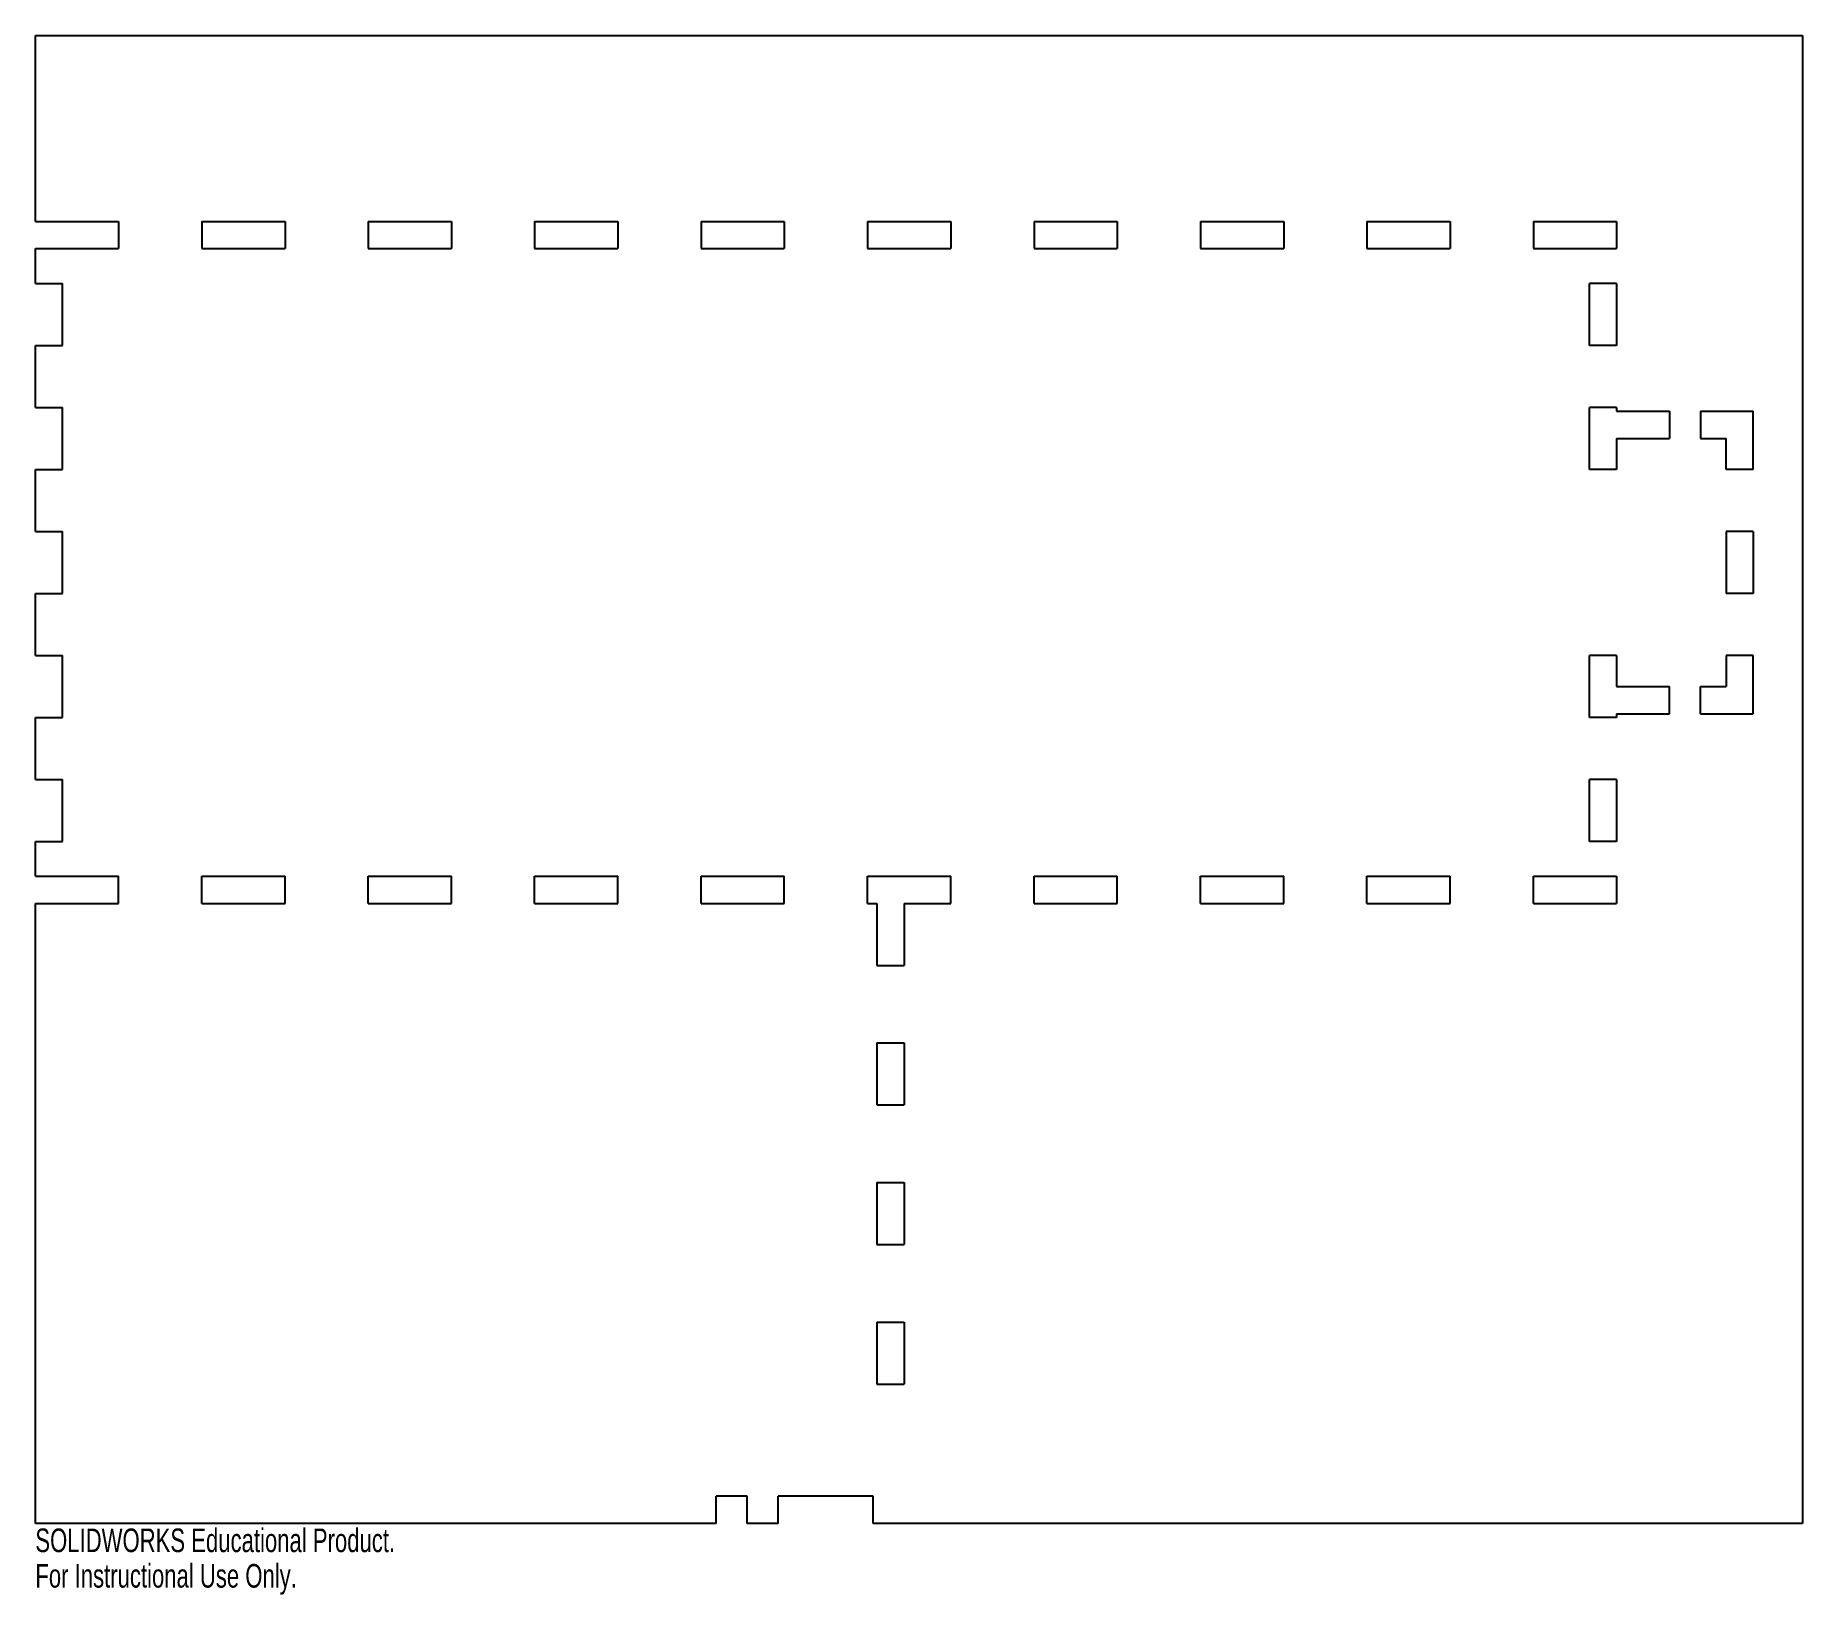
# Model space of a CAD drawing. Header units: inches. Extents: x -6.4 to 7.9, y -8.3 to 4.2.
import ezdxf

# ---------------------------------------------------------------- set-up
doc = ezdxf.new("R2010")
doc.units = ezdxf.units.IN
doc.header["$MEASUREMENT"] = 0
doc.styles.add('SLDTEXTSTYLE0', font='TXT', dxfattribs={"width": 0.7})

msp = doc.modelspace()

# ---------------------------------------------------------------- linework, layer by layer
at = {"color": 7, "linetype": 'Continuous', "lineweight": 25}
for p, q in [((-6.375, 2.75), (-6.375, 4.25)), ((-6.375, 4.25), (7.875, 4.25)), ((7.875, 4.25), (7.875, -7.75)), ((-6.375, 2.75), (-5.704, 2.75)), ((-5.704, 2.75), (-5.704, 2.53)), ((-5.033, 2.75), (-5.033, 2.53)), ((-5.033, 2.75), (-4.362, 2.75)), ((-4.362, 2.75), (-4.362, 2.53)), ((-3.691, 2.75), (-3.691, 2.53)), ((-3.691, 2.75), (-3.02, 2.75)), ((-3.02, 2.75), (-3.02, 2.53)), ((-2.349, 2.75), (-2.349, 2.53)), ((-2.349, 2.75), (-1.678, 2.75)), ((-1.678, 2.75), (-1.678, 2.53)), ((-1.007, 2.75), (-1.007, 2.53)), ((-1.007, 2.75), (-0.336, 2.75)), ((-0.336, 2.75), (-0.336, 2.53)), ((0.336, 2.75), (0.336, 2.53)), ((0.336, 2.75), (1.007, 2.75)), ((1.007, 2.75), (1.007, 2.53)), ((1.678, 2.75), (1.678, 2.53)), ((1.678, 2.75), (2.349, 2.75)), ((2.349, 2.75), (2.349, 2.53)), ((3.02, 2.75), (3.691, 2.75)), ((3.02, 2.75), (3.02, 2.53)), ((3.691, 2.75), (3.691, 2.53)), ((4.362, 2.75), (5.033, 2.75)), ((4.362, 2.75), (4.362, 2.53)), ((5.033, 2.75), (5.033, 2.53)), ((5.704, 2.75), (6.375, 2.75)), ((5.704, 2.75), (5.704, 2.53)), ((6.375, 2.75), (6.375, 2.53)), ((-6.375, 2.25), (-6.375, 2.53)), ((-6.375, 2.53), (-5.704, 2.53)), ((-5.033, 2.53), (-4.362, 2.53)), ((-3.691, 2.53), (-3.02, 2.53)), ((-2.349, 2.53), (-1.678, 2.53)), ((-1.007, 2.53), (-0.336, 2.53)), ((0.336, 2.53), (1.007, 2.53)), ((1.678, 2.53), (2.349, 2.53)), ((3.02, 2.53), (3.691, 2.53)), ((4.362, 2.53), (5.033, 2.53)), ((5.704, 2.53), (6.375, 2.53)), ((-6.375, 2.25), (-6.155, 2.25)), ((-6.155, 1.75), (-6.155, 2.25)), ((6.375, 2.25), (6.155, 2.25)), ((6.155, 1.75), (6.155, 2.25)), ((6.375, 2.25), (6.375, 1.75)), ((-6.375, 1.25), (-6.375, 1.75)), ((-6.375, 1.75), (-6.155, 1.75)), ((6.375, 1.75), (6.155, 1.75)), ((-6.375, 1.25), (-6.155, 1.25)), ((-6.155, 0.75), (-6.155, 1.25)), ((6.375, 1.25), (6.155, 1.25)), ((6.155, 0.75), (6.155, 1.25)), ((6.375, 1.25), (6.375, 1.22)), ((6.375, 1.22), (6.801, 1.22)), ((6.801, 1.22), (6.801, 1)), ((7.051, 1.22), (7.477, 1.22)), ((7.051, 1.22), (7.051, 1)), ((7.477, 0.75), (7.477, 1.22)), ((6.375, 1), (6.801, 1)), ((6.375, 1), (6.375, 0.75)), ((7.051, 1), (7.257, 1)), ((7.257, 0.75), (7.257, 1)), ((-6.375, 0.25), (-6.375, 0.75)), ((-6.375, 0.75), (-6.155, 0.75)), ((6.375, 0.75), (6.155, 0.75)), ((7.477, 0.75), (7.257, 0.75)), ((-6.375, 0.25), (-6.155, 0.25)), ((-6.155, -0.25), (-6.155, 0.25)), ((7.257, 0.25), (7.257, -0.25)), ((7.477, 0.25), (7.257, 0.25)), ((7.477, 0.25), (7.477, -0.25)), ((-6.375, -0.75), (-6.375, -0.25)), ((-6.375, -0.25), (-6.155, -0.25)), ((7.477, -0.25), (7.257, -0.25)), ((-6.375, -0.75), (-6.155, -0.75)), ((-6.155, -1.25), (-6.155, -0.75)), ((6.375, -0.75), (6.155, -0.75)), ((6.155, -1.25), (6.155, -0.75)), ((6.375, -0.75), (6.375, -1)), ((7.257, -0.75), (7.257, -1)), ((7.477, -0.75), (7.257, -0.75)), ((7.477, -1.22), (7.477, -0.75)), ((6.375, -1), (6.801, -1)), ((6.801, -1.22), (6.801, -1)), ((7.051, -1), (7.257, -1)), ((7.051, -1.22), (7.051, -1)), ((-6.375, -1.75), (-6.375, -1.25)), ((-6.375, -1.25), (-6.155, -1.25)), ((6.375, -1.25), (6.155, -1.25)), ((6.375, -1.22), (6.801, -1.22)), ((6.375, -1.22), (6.375, -1.25)), ((7.051, -1.22), (7.477, -1.22)), ((-6.375, -1.75), (-6.155, -1.75)), ((-6.155, -2.25), (-6.155, -1.75)), ((6.155, -2.25), (6.155, -1.75)), ((6.375, -1.75), (6.155, -1.75)), ((6.375, -1.75), (6.375, -2.25)), ((-6.375, -2.53), (-6.375, -2.25)), ((-6.375, -2.25), (-6.155, -2.25)), ((6.375, -2.25), (6.155, -2.25)), ((-6.375, -2.53), (-5.704, -2.53)), ((-5.704, -2.75), (-5.704, -2.53)), ((-5.033, -2.53), (-4.362, -2.53)), ((-5.033, -2.75), (-5.033, -2.53)), ((-4.362, -2.75), (-4.362, -2.53)), ((-3.691, -2.53), (-3.02, -2.53)), ((-3.691, -2.75), (-3.691, -2.53)), ((-3.02, -2.75), (-3.02, -2.53)), ((-2.349, -2.53), (-1.678, -2.53)), ((-2.349, -2.75), (-2.349, -2.53)), ((-1.678, -2.75), (-1.678, -2.53)), ((-1.007, -2.53), (-0.336, -2.53)), ((-1.007, -2.75), (-1.007, -2.53)), ((-0.336, -2.75), (-0.336, -2.53)), ((0.336, -2.53), (1.007, -2.53)), ((0.336, -2.75), (0.336, -2.53)), ((1.007, -2.75), (1.007, -2.53)), ((1.678, -2.53), (2.349, -2.53)), ((1.678, -2.75), (1.678, -2.53)), ((2.349, -2.75), (2.349, -2.53)), ((3.02, -2.53), (3.691, -2.53)), ((3.02, -2.75), (3.02, -2.53)), ((3.691, -2.75), (3.691, -2.53)), ((4.362, -2.53), (5.033, -2.53)), ((4.362, -2.75), (4.362, -2.53)), ((5.033, -2.75), (5.033, -2.53)), ((5.704, -2.53), (6.375, -2.53)), ((5.704, -2.75), (5.704, -2.53)), ((6.375, -2.53), (6.375, -2.75)), ((-6.375, -7.75), (-6.375, -2.75)), ((-6.375, -2.75), (-5.704, -2.75)), ((-5.033, -2.75), (-4.362, -2.75)), ((-3.691, -2.75), (-3.02, -2.75)), ((-2.349, -2.75), (-1.678, -2.75)), ((-1.007, -2.75), (-0.336, -2.75)), ((0.336, -2.75), (0.41, -2.75)), ((0.41, -2.75), (0.41, -3.25)), ((0.63, -2.75), (0.63, -3.25)), ((0.63, -2.75), (1.007, -2.75)), ((1.678, -2.75), (2.349, -2.75)), ((3.02, -2.75), (3.691, -2.75)), ((4.362, -2.75), (5.033, -2.75)), ((5.704, -2.75), (6.375, -2.75)), ((0.41, -3.25), (0.63, -3.25)), ((0.41, -3.875), (0.41, -4.375)), ((0.41, -3.875), (0.63, -3.875)), ((0.63, -3.875), (0.63, -4.375)), ((0.41, -4.375), (0.63, -4.375)), ((0.41, -5), (0.41, -5.5)), ((0.41, -5), (0.63, -5)), ((0.63, -5), (0.63, -5.5)), ((0.41, -5.5), (0.63, -5.5)), ((0.41, -6.125), (0.41, -6.625)), ((0.41, -6.125), (0.63, -6.125)), ((0.63, -6.125), (0.63, -6.625)), ((0.41, -6.625), (0.63, -6.625)), ((-0.635, -7.53), (-0.885, -7.53)), ((-0.885, -7.75), (-0.885, -7.53)), ((-0.635, -7.75), (-0.635, -7.53)), ((0.38, -7.53), (-0.385, -7.53)), ((-0.385, -7.75), (-0.385, -7.53)), ((0.38, -7.75), (0.38, -7.53)), ((-0.885, -7.75), (-6.375, -7.75)), ((-0.385, -7.75), (-0.635, -7.75)), ((7.875, -7.75), (0.38, -7.75))]:
    msp.add_line(p, q, dxfattribs=at)

# ---------------------------------------------------------------- texts
at = {"color": 7, "linetype": 'Continuous', "char_height": 0.1903, "attachment_point": 1, "style": 'SLDTEXTSTYLE0'}
for s, insert in [('SOLIDWORKS Educational Product.', (-6.375, -7.79)), ('For Instructional Use Only.', (-6.375, -8.076))]:
    msp.add_mtext(s, dxfattribs=dict(at, insert=insert))

doc.saveas('drawing.dxf')
